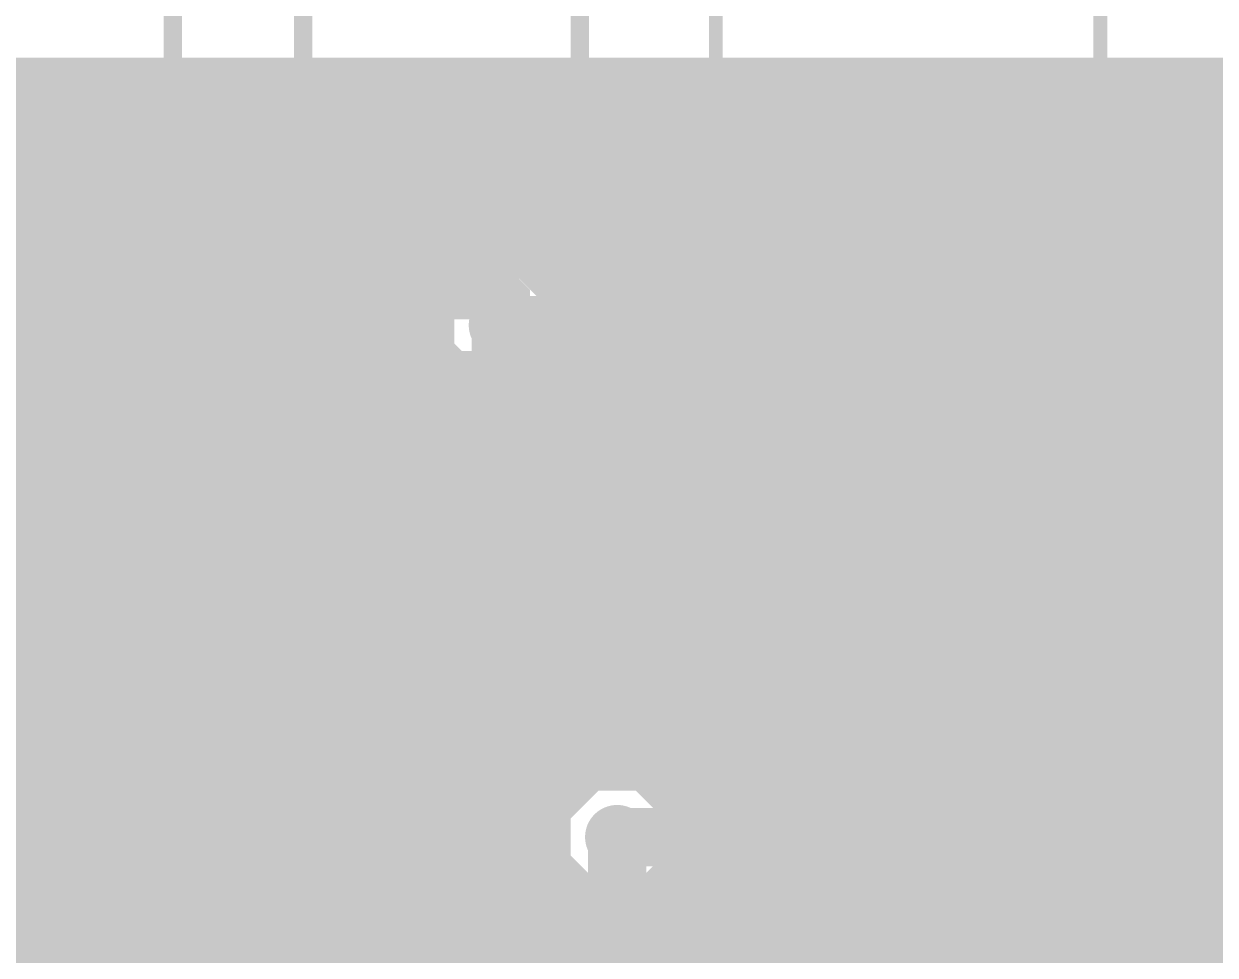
# Model space of a CAD drawing. Extents: x -5 to 208, y -5 to 206.
# Drawn here: x 30.35 to 43.36, y 156.44 to 166.61 of the extents above; entities that cross this region are included whole.
import ezdxf

# ---------------------------------------------------------------- set-up
doc = ezdxf.new("R2010")
doc.units = 0
doc.header["$MEASUREMENT"] = 0
doc.layers.get('0').update_dxf_attribs({"linetype": 'CONTINUOUS'})
for name, color, linetype in [('22-301-0_BOT', 7, 'CONTINUOUS'), ('22-301-0_DRD', 7, 'CONTINUOUS'), ('22-301-0_IN1', 1, 'CONTINUOUS'), ('22-301-0_IN2', 4, 'CONTINUOUS'), ('22-301-0_SMT', 5, 'CONTINUOUS'), ('22-301-0_SPT', 10, 'CONTINUOUS'), ('22-301-0_SST', 14, 'CONTINUOUS'), ('22-301-0_TOP', 9, 'CONTINUOUS'), ('THRUHOLE_TAP', 13, 'CONTINUOUS')]:
    doc.layers.add(name, color=color, linetype=linetype)

# ---------------------------------------------------------------- blocks, each defined once
blk = doc.blocks.new('ROUND_66')
at = {"const_width": 0.35052}
blk.add_lwpolyline([(-0.17526, 0, 1), (0.17526, 0, 1)], format="xyb", close=True, dxfattribs=at)
blk = doc.blocks.new('ROUND_68')
at = {"const_width": 0.35052}
blk.add_lwpolyline([(-0.17526, 0, 1), (0.17526, 0, 1)], format="xyb", close=True, dxfattribs=at)
blk = doc.blocks.new('RECTANGLE_6')
blk.add_solid([(0.4826, 0.4064), (0.4826, -0.4064), (-0.4826, 0.4064), (-0.4826, -0.4064)])
blk = doc.blocks.new('RECTANGLE_46')
blk.add_solid([(0.29972, 0.65024), (0.29972, -0.65024), (-0.29972, 0.65024), (-0.29972, -0.65024)])
blk = doc.blocks.new('RECTANGLE_47')
blk.add_solid([(0.44958, 0.65024), (0.44958, -0.65024), (-0.44958, 0.65024), (-0.44958, -0.65024)])
blk = doc.blocks.new('ROUND_73')
at = {"const_width": 0.10033}
blk.add_lwpolyline([(-0.050164, 0, 1), (0.050164, 0, 1)], format="xyb", close=True, dxfattribs=at)

msp = doc.modelspace()

# ---------------------------------------------------------------- linework, layer by layer
at = {"layer": '22-301-0_BOT'}
for points, const_width in [([(56.134, 166.116), (22.987, 166.116)], 0.254), ([(30.2768, 166.116), (30.2768, 160.528)], 0.254), ([(30.5054, 166.116), (30.5054, 160.528)], 0.254), ([(30.734, 166.116), (30.734, 160.528)], 0.254), ([(30.9626, 166.116), (30.9626, 160.528)], 0.254), ([(31.1912, 166.116), (31.1912, 160.528)], 0.254), ([(31.4198, 166.116), (31.4198, 160.528)], 0.254), ([(31.6484, 166.116), (31.6484, 160.528)], 0.254), ([(31.877, 166.116), (31.877, 160.528)], 0.254), ([(32.1056, 166.116), (32.1056, 160.528)], 0.254), ([(32.3342, 166.116), (32.3342, 160.528)], 0.254), ([(32.5628, 166.116), (32.5628, 160.528)], 0.254), ([(32.7914, 166.116), (32.7914, 160.528)], 0.254), ([(33.02, 166.116), (33.02, 160.528)], 0.254), ([(33.2486, 166.116), (33.2486, 160.528)], 0.254), ([(33.4772, 166.116), (33.4772, 160.528)], 0.254), ([(33.7058, 166.116), (33.7058, 160.528)], 0.254), ([(33.9344, 166.116), (33.9344, 160.528)], 0.254), ([(34.163, 166.116), (34.163, 160.528)], 0.254), ([(34.3916, 166.116), (34.3916, 160.528)], 0.254), ([(34.6202, 166.116), (34.6202, 160.528)], 0.254), ([(34.8488, 166.116), (34.8488, 163.80206)], 0.254), ([(35.0774, 166.116), (35.0774, 164.03066)], 0.254), ([(35.306, 166.116), (35.306, 164.13988)], 0.254), ([(35.5346, 166.116), (35.5346, 164.17798)], 0.254), ([(35.7632, 166.116), (35.7632, 164.15512)], 0.254), ([(35.9918, 166.116), (35.9918, 164.1475)], 0.254), ([(36.2204, 166.116), (36.2204, 164.1475)], 0.254), ([(36.449, 166.116), (36.449, 164.1475)], 0.254), ([(36.6776, 166.116), (36.6776, 164.1475)], 0.254), ([(36.9062, 166.116), (36.9062, 164.1475)], 0.254), ([(37.1348, 166.116), (37.1348, 164.1475)], 0.254), ([(37.3634, 166.116), (37.3634, 164.1475)], 0.254), ([(37.592, 166.116), (37.592, 164.1475)], 0.254), ([(37.8206, 166.116), (37.8206, 164.1475)], 0.254), ([(38.0492, 166.116), (38.0492, 164.1475)], 0.254), ([(38.2778, 166.116), (38.2778, 164.1475)], 0.254), ([(38.5064, 166.116), (38.5064, 164.1475)], 0.254), ([(38.735, 166.116), (38.735, 164.1475)], 0.254), ([(38.9636, 166.116), (38.9636, 164.1475)], 0.254), ([(39.1922, 166.116), (39.1922, 164.1475)], 0.254), ([(39.4208, 166.116), (39.4208, 164.1475)], 0.254), ([(39.6494, 166.116), (39.6494, 164.1475)], 0.254), ([(39.878, 166.116), (39.878, 164.1475)], 0.254), ([(40.1066, 166.116), (40.1066, 164.1475)], 0.254), ([(40.3352, 166.116), (40.3352, 164.1475)], 0.254), ([(40.5638, 166.116), (40.5638, 164.1475)], 0.254), ([(40.7924, 166.116), (40.7924, 164.1475)], 0.254), ([(41.021, 166.116), (41.021, 164.1475)], 0.254), ([(41.2496, 166.116), (41.2496, 164.1475)], 0.254), ([(41.4782, 166.116), (41.4782, 164.1475)], 0.254), ([(41.7068, 166.116), (41.7068, 164.1475)], 0.254), ([(41.9354, 166.116), (41.9354, 164.1475)], 0.254), ([(42.164, 166.116), (42.164, 164.1475)], 0.254), ([(42.3926, 166.116), (42.3926, 164.1475)], 0.254), ([(42.6212, 166.116), (42.6212, 164.1475)], 0.254), ([(42.8498, 166.116), (42.8498, 164.1475)], 0.254), ([(43.0784, 166.116), (43.0784, 164.1475)], 0.254), ([(43.307, 166.116), (43.307, 164.1475)], 0.254), ([(56.134, 166.0144), (22.987, 166.0144)], 0.254), ([(56.134, 165.7858), (22.987, 165.7858)], 0.254), ([(56.134, 165.5572), (22.987, 165.5572)], 0.254), ([(56.134, 165.3286), (22.987, 165.3286)], 0.254), ([(56.134, 165.1), (22.987, 165.1)], 0.254), ([(56.134, 164.8714), (22.987, 164.8714)], 0.254), ([(56.134, 164.6428), (22.987, 164.6428)], 0.254), ([(56.134, 164.4142), (22.987, 164.4142)], 0.254), ([(56.134, 164.1856), (22.987, 164.1856)], 0.254), ([(55.372, 164.1475), (35.79114, 164.1475)], 0.254), ([(34.98342, 163.957), (22.987, 163.957)], 0.254), ([(34.80308, 163.7284), (22.987, 163.7284)], 0.254), ([(34.7218, 163.4998), (22.987, 163.4998)], 0.254), ([(77.851, 161.544), (57.15, 161.544), (55.372, 163.322), (35.56, 163.322)], 0.635), ([(34.70402, 163.2712), (22.987, 163.2712)], 0.254), ([(34.74974, 163.0426), (22.987, 163.0426)], 0.254), ([(34.8488, 162.84194), (34.8488, 160.528)], 0.254), ([(34.86912, 162.814), (22.987, 162.814)], 0.254), ([(35.12058, 162.5854), (22.987, 162.5854)], 0.254), ([(35.0774, 162.61334), (35.0774, 160.528)], 0.254), ([(35.306, 162.50158), (35.306, 160.528)], 0.254), ([(35.5346, 162.46348), (35.5346, 160.528)], 0.254), ([(35.7632, 162.48888), (35.7632, 160.528)], 0.254), ([(55.0291, 162.4965), (35.79114, 162.4965)], 0.254), ([(35.9918, 162.4965), (35.9918, 160.528)], 0.254), ([(36.2204, 162.4965), (36.2204, 160.528)], 0.254), ([(36.449, 162.4965), (36.449, 160.528)], 0.254), ([(36.6776, 162.4965), (36.6776, 160.528)], 0.254), ([(36.9062, 162.4965), (36.9062, 160.528)], 0.254), ([(37.1348, 162.4965), (37.1348, 160.528)], 0.254), ([(37.3634, 162.4965), (37.3634, 160.528)], 0.254), ([(37.592, 162.4965), (37.592, 160.528)], 0.254), ([(37.8206, 162.4965), (37.8206, 160.528)], 0.254), ([(38.0492, 162.4965), (38.0492, 160.528)], 0.254), ([(38.2778, 162.4965), (38.2778, 160.528)], 0.254), ([(38.5064, 162.4965), (38.5064, 160.528)], 0.254), ([(38.735, 162.4965), (38.735, 160.528)], 0.254), ([(38.9636, 162.4965), (38.9636, 160.528)], 0.254), ([(39.1922, 162.4965), (39.1922, 160.528)], 0.254), ([(39.4208, 162.4965), (39.4208, 160.528)], 0.254), ([(39.6494, 162.4965), (39.6494, 160.528)], 0.254), ([(39.878, 162.4965), (39.878, 160.528)], 0.254), ([(40.1066, 162.4965), (40.1066, 160.528)], 0.254), ([(40.3352, 162.4965), (40.3352, 160.528)], 0.254), ([(40.5638, 162.4965), (40.5638, 160.528)], 0.254), ([(40.7924, 162.4965), (40.7924, 160.528)], 0.254), ([(41.021, 162.4965), (41.021, 160.528)], 0.254), ([(41.2496, 162.4965), (41.2496, 160.528)], 0.254), ([(41.4782, 162.4965), (41.4782, 160.528)], 0.254), ([(41.7068, 162.4965), (41.7068, 160.528)], 0.254), ([(41.9354, 162.4965), (41.9354, 160.528)], 0.254), ([(42.164, 162.4965), (42.164, 160.528)], 0.254), ([(42.3926, 162.4965), (42.3926, 160.528)], 0.254), ([(42.6212, 162.4965), (42.6212, 160.528)], 0.254), ([(42.8498, 162.4965), (42.8498, 160.528)], 0.254), ([(43.0784, 162.4965), (43.0784, 160.528)], 0.254), ([(43.307, 162.4965), (43.307, 160.528)], 0.254), ([(55.1688, 162.3568), (22.987, 162.3568)], 0.254), ([(55.3974, 162.1282), (22.987, 162.1282)], 0.254), ([(55.626, 161.8996), (22.987, 161.8996)], 0.254), ([(55.8546, 161.671), (22.987, 161.671)], 0.254), ([(56.0832, 161.4424), (22.987, 161.4424)], 0.254), ([(56.134, 161.2138), (22.987, 161.2138)], 0.254), ([(56.134, 160.9852), (22.987, 160.9852)], 0.254), ([(56.134, 160.7566), (22.987, 160.7566)], 0.254), ([(47.68342, 160.528), (22.987, 160.528)], 0.254), ([(47.68342, 160.528), (22.987, 160.528)], 0.254), ([(48.26, 159.893), (22.225, 159.893)], 0.254), ([(23.622, 159.131), (47.371, 159.131)], 0.254), ([(36.39058, 158.4706), (24.1681, 158.4706)], 0.254), ([(36.4363, 158.496), (24.19858, 158.496)], 0.254), ([(30.2768, 158.496), (30.2768, 157.226)], 0.254), ([(30.5054, 158.496), (30.5054, 157.226)], 0.254), ([(30.734, 158.496), (30.734, 157.226)], 0.254), ([(30.9626, 158.496), (30.9626, 157.226)], 0.254), ([(31.1912, 158.496), (31.1912, 157.226)], 0.254), ([(31.4198, 158.496), (31.4198, 157.226)], 0.254), ([(31.6484, 158.496), (31.6484, 157.226)], 0.254), ([(31.877, 158.496), (31.877, 157.226)], 0.254), ([(32.1056, 158.496), (32.1056, 157.226)], 0.254), ([(32.3342, 158.496), (32.3342, 157.226)], 0.254), ([(32.5628, 158.496), (32.5628, 157.226)], 0.254), ([(32.7914, 158.496), (32.7914, 157.226)], 0.254), ([(33.02, 158.496), (33.02, 157.226)], 0.254), ([(33.2486, 158.496), (33.2486, 157.226)], 0.254), ([(33.4772, 158.496), (33.4772, 157.226)], 0.254), ([(33.7058, 158.496), (33.7058, 157.226)], 0.254), ([(33.9344, 158.496), (33.9344, 157.226)], 0.254), ([(34.163, 158.496), (34.163, 157.226)], 0.254), ([(34.3916, 158.496), (34.3916, 157.226)], 0.254), ([(34.6202, 158.496), (34.6202, 157.226)], 0.254), ([(34.8488, 158.496), (34.8488, 157.226)], 0.254), ([(35.0774, 158.496), (35.0774, 157.226)], 0.254), ([(35.306, 158.496), (35.306, 157.226)], 0.254), ([(35.5346, 158.496), (35.5346, 157.226)], 0.254), ([(35.7632, 158.496), (35.7632, 157.226)], 0.254), ([(35.9918, 158.496), (35.9918, 157.91434)], 0.254), ([(36.2204, 158.496), (36.2204, 158.33598)], 0.254), ([(36.13912, 158.242), (-3.556, 158.242)], 0.254), ([(36.01974, 158.0134), (16.4211, 158.0134)], 0.254), ([(69.342, 156.972), (50.038, 156.972), (49.276, 157.734), (36.83, 157.734)], 0.635), ([(35.97402, 157.7848), (16.61668, 157.7848)], 0.254), ([(35.9918, 157.5562), (16.70812, 157.5562)], 0.254), ([(35.9918, 157.55112), (35.9918, 157.226)], 0.254), ([(15.875, 157.353), (16.637, 156.591), (48.895, 156.591), (48.9458, 156.6418), (48.9966, 156.6418)], 0.254), ([(36.07308, 157.3276), (16.79702, 157.3276)], 0.254), ([(36.13912, 157.226), (16.89862, 157.226)], 0.254)]:
    msp.add_lwpolyline(points, dxfattribs=dict(at, const_width=const_width))
at = {"layer": '22-301-0_BOT', "const_width": 0.254}
for points in [[(35.56, 164.18052, 0.4142136), (34.70148, 163.322)], [(35.79114, 164.1475, 0.0683584), (35.56, 164.17925)], [(34.70148, 163.322, 0.4142136), (35.56, 162.46348)], [(35.56, 162.46348, 0.068358), (35.79148, 162.49527)], [(36.4363, 158.496, 0.2805046), (35.97148, 157.734)], [(35.97148, 157.734, 0.1598467), (36.13833, 157.22542)]]:
    msp.add_lwpolyline(points, format="xyb", dxfattribs=at)
at = {"layer": '22-301-0_DRD', "const_width": 0.254}
for points in [[(35.306, 163.957), (34.925, 163.576)], [(35.814, 163.957), (35.306, 163.957)], [(36.195, 163.576), (35.814, 163.957)], [(34.925, 163.576), (34.925, 163.068)], [(36.195, 163.068), (36.195, 163.576)], [(34.925, 163.068), (35.306, 162.687)], [(35.814, 162.687), (36.195, 163.068)], [(42.164, 162.941), (41.783, 162.56)], [(42.164, 162.941), (41.783, 162.56)], [(42.672, 162.941), (42.164, 162.941)], [(42.672, 162.941), (42.164, 162.941)], [(43.053, 162.56), (42.672, 162.941)], [(43.053, 162.56), (42.672, 162.941)], [(35.306, 162.687), (35.814, 162.687)], [(41.783, 162.56), (41.783, 162.052)], [(41.783, 162.56), (41.783, 162.052)], [(43.053, 162.052), (43.053, 162.56)], [(43.053, 162.052), (43.053, 162.56)], [(41.783, 162.052), (42.164, 161.671)], [(41.783, 162.052), (42.164, 161.671)], [(42.672, 161.671), (43.053, 162.052)], [(42.672, 161.671), (43.053, 162.052)], [(42.164, 161.671), (42.672, 161.671)], [(42.164, 161.671), (42.672, 161.671)], [(36.576, 158.369), (36.195, 157.988)], [(37.084, 158.369), (36.576, 158.369)], [(37.465, 157.988), (37.084, 158.369)], [(30.48, 157.734), (30.099, 158.115)], [(30.48, 157.734), (30.099, 158.115)], [(34.036, 158.115), (33.655, 157.734)], [(34.036, 158.115), (33.655, 157.734)], [(34.544, 158.115), (34.036, 158.115)], [(34.544, 158.115), (34.036, 158.115)], [(34.925, 157.734), (34.544, 158.115)], [(34.925, 157.734), (34.544, 158.115)], [(36.195, 157.988), (36.195, 157.48)], [(37.465, 157.48), (37.465, 157.988)], [(30.48, 157.226), (30.48, 157.734)], [(30.48, 157.226), (30.48, 157.734)], [(33.655, 157.734), (33.655, 157.226)], [(33.655, 157.734), (33.655, 157.226)], [(34.925, 157.226), (34.925, 157.734)], [(34.925, 157.226), (34.925, 157.734)], [(36.195, 157.48), (36.576, 157.099)], [(37.084, 157.099), (37.465, 157.48)], [(30.099, 156.845), (30.48, 157.226)], [(30.099, 156.845), (30.48, 157.226)], [(33.655, 157.226), (34.036, 156.845)], [(33.655, 157.226), (34.036, 156.845)], [(34.544, 156.845), (34.925, 157.226)], [(34.544, 156.845), (34.925, 157.226)], [(36.576, 157.099), (37.084, 157.099)], [(34.036, 156.845), (34.544, 156.845)], [(34.036, 156.845), (34.544, 156.845)]]:
    msp.add_lwpolyline(points, dxfattribs=at)
at = {"layer": '22-301-0_IN1', "const_width": 0.254}
for points in [[(55.88, 165.608), (-2.54, 165.608)], [(30.3784, 165.608), (30.3784, 154.21356)], [(30.607, 165.608), (30.607, 154.21102)], [(30.8356, 165.608), (30.8356, 154.12212)], [(31.0642, 165.608), (31.0642, 153.89098)], [(31.2928, 165.608), (31.2928, 108.8898)], [(31.5214, 165.608), (31.5214, 109.1184)], [(31.75, 165.608), (31.75, 109.347)], [(31.9786, 165.608), (31.9786, 109.5756)], [(32.2072, 165.608), (32.2072, 109.8042)], [(32.4358, 165.608), (32.4358, 110.0328)], [(32.6644, 165.608), (32.6644, 155.54452)], [(32.893, 165.608), (32.893, 155.69692)], [(33.1216, 165.608), (33.1216, 155.74518)], [(33.3502, 165.608), (33.3502, 155.7147)], [(33.5788, 165.608), (33.5788, 155.59278)], [(33.8074, 165.608), (33.8074, 155.22702)], [(34.036, 165.608), (34.036, 111.633)], [(34.2646, 165.608), (34.2646, 111.8616)], [(34.4932, 165.608), (34.4932, 112.0902)], [(34.7218, 165.608), (34.7218, 112.268)], [(34.9504, 165.608), (34.9504, 163.62172)], [(35.179, 165.608), (35.179, 163.88588)], [(35.4076, 165.608), (35.4076, 163.98494)], [(35.6362, 165.608), (35.6362, 163.99764)], [(35.8648, 165.608), (35.8648, 163.92906)], [(36.0934, 165.608), (36.0934, 163.74364)], [(36.322, 165.608), (36.322, 158.18612)], [(36.5506, 165.608), (36.5506, 158.35376)], [(36.7792, 165.608), (36.7792, 158.41218)], [(37.0078, 165.608), (37.0078, 158.38932)], [(37.2364, 165.608), (37.2364, 158.27756)], [(37.465, 165.608), (37.465, 157.9753)], [(37.6936, 165.608), (37.6936, 146.04492)], [(37.9222, 165.608), (37.9222, 146.09826)], [(38.1508, 165.608), (38.1508, 146.10842)], [(38.3794, 165.608), (38.3794, 146.08048)], [(38.608, 165.608), (38.608, 146.00936)], [(38.8366, 165.608), (38.8366, 145.88744)], [(39.0652, 165.608), (39.0652, 145.6944)], [(39.2938, 165.608), (39.2938, 145.36674)], [(39.5224, 165.608), (39.5224, 145.50136)], [(39.751, 165.608), (39.751, 145.76806)], [(39.9796, 165.608), (39.9796, 145.93316)], [(40.2082, 165.608), (40.2082, 146.0373)], [(40.4368, 165.608), (40.4368, 146.09318)], [(40.6654, 165.608), (40.6654, 146.10842)], [(40.894, 165.608), (40.894, 146.08556)], [(41.1226, 165.608), (41.1226, 146.01952)], [(41.3512, 165.608), (41.3512, 145.90268)], [(41.5798, 165.608), (41.5798, 145.7198)], [(41.8084, 165.608), (41.8084, 145.415)], [(42.037, 165.608), (42.037, 145.46072)], [(42.2656, 165.608), (42.2656, 145.7452)], [(42.4942, 165.608), (42.4942, 145.92046)], [(42.7228, 165.608), (42.7228, 146.02968)], [(42.9514, 165.608), (42.9514, 146.09064)], [(43.18, 165.608), (43.18, 146.11096)], [(43.4086, 165.608), (43.4086, 146.09064)], [(55.88, 165.4048), (-2.54, 165.4048)], [(55.88, 165.1762), (-2.54, 165.1762)], [(55.88, 164.9476), (-2.54, 164.9476)], [(55.88, 164.719), (-2.54, 164.719)], [(55.88, 164.4904), (-2.54, 164.4904)], [(55.88, 164.2618), (-2.54, 164.2618)], [(55.88, 164.0332), (-2.54, 164.0332)], [(35.07994, 163.8046), (-2.54, 163.8046)], [(55.88, 163.8046), (36.03752, 163.8046)], [(34.93008, 163.576), (-2.54, 163.576)], [(55.88, 163.576), (36.18992, 163.576)], [(34.87928, 163.3474), (-2.54, 163.3474)], [(55.88, 163.3474), (36.23818, 163.3474)], [(34.90976, 163.1188), (-2.54, 163.1188)], [(55.88, 163.1188), (36.2077, 163.1188)], [(34.9504, 163.01974), (34.9504, 112.268)], [(35.03422, 162.8902), (-2.54, 162.8902)], [(55.88, 162.8902), (36.08578, 162.8902)], [(36.0934, 162.90036), (36.0934, 133.99008)], [(35.179, 162.75812), (35.179, 112.39246)], [(35.8648, 162.71494), (35.8648, 133.85292)], [(35.39744, 162.6616), (-2.54, 162.6616)], [(35.4076, 162.65906), (35.4076, 112.4712)], [(35.6362, 162.64636), (35.6362, 112.4712)], [(55.88, 162.6616), (35.72002, 162.6616)], [(55.88, 162.433), (-2.54, 162.433)], [(55.88, 162.2044), (-2.54, 162.2044)], [(55.88, 161.9758), (-2.54, 161.9758)], [(55.88, 161.7472), (-2.54, 161.7472)], [(55.88, 161.5186), (-2.54, 161.5186)], [(55.88, 161.29), (-2.54, 161.29)], [(55.88, 161.0614), (-2.54, 161.0614)], [(55.88, 160.8328), (-2.54, 160.8328)], [(55.88, 160.6042), (-2.54, 160.6042)], [(47.77994, 160.3756), (22.70252, 160.3756)], [(47.63008, 160.147), (22.85492, 160.147)], [(47.57928, 159.9184), (22.90318, 159.9184)], [(46.98238, 159.6898), (24.00808, 159.6898)], [(46.77664, 159.4612), (24.21636, 159.4612)], [(46.6979, 159.2326), (24.29256, 159.2326)], [(46.70298, 159.004), (24.29002, 159.004)], [(46.79188, 158.7754), (24.20112, 158.7754)], [(47.02302, 158.5468), (23.96998, 158.5468)], [(36.48202, 158.3182), (-2.54, 158.3182)], [(55.88, 158.3182), (37.17798, 158.3182)], [(36.25088, 158.0896), (-2.54, 158.0896)], [(55.88, 158.0896), (37.40912, 158.0896)], [(36.16198, 157.861), (16.32712, 157.861)], [(55.88, 157.861), (37.49802, 157.861)], [(36.1569, 157.6324), (16.49476, 157.6324)], [(55.88, 157.6324), (37.50056, 157.6324)], [(36.23564, 157.4038), (16.55318, 157.4038)], [(55.88, 157.4038), (37.42436, 157.4038)], [(37.465, 157.49016), (37.465, 153.7843)], [(36.322, 157.28188), (36.322, 153.99512)], [(36.44138, 157.1752), (16.53032, 157.1752)], [(36.5506, 157.11424), (36.5506, 154.16276)], [(48.57496, 157.1752), (37.21608, 157.1752)], [(37.2364, 157.1879), (37.2364, 154.08656)], [(36.7792, 157.05582), (36.7792, 154.22118)], [(37.0078, 157.07614), (37.0078, 154.19832)], [(48.38954, 156.9466), (16.41856, 156.9466)], [(48.32096, 156.718), (16.1163, 156.718)], [(48.33366, 156.4894), (-2.11836, 156.4894)]]:
    msp.add_lwpolyline(points, dxfattribs=at)
for points in [[(35.56, 164.00272, 0.4142136), (34.87928, 163.322)], [(36.24072, 163.322, 0.4142136), (35.56, 164.00272)], [(34.87928, 163.322, 0.4142136), (35.56, 162.64128)], [(35.56, 162.64128, 0.4142136), (36.24072, 163.322)], [(36.83, 158.41472, 0.4142136), (36.14928, 157.734)], [(37.51072, 157.734, 0.4142136), (36.83, 158.41472)], [(36.14928, 157.734, 0.4142136), (36.83, 157.05328)], [(36.83, 157.05328, 0.4142136), (37.51072, 157.734)]]:
    msp.add_lwpolyline(points, format="xyb", dxfattribs=at)
at = {"layer": '22-301-0_IN2', "const_width": 0.254}
for points in [[(55.88, 165.608), (-2.54, 165.608)], [(55.88, 165.5572), (-2.54, 165.5572)], [(30.3784, 165.608), (30.3784, 154.21356)], [(30.607, 165.608), (30.607, 154.21102)], [(30.8356, 165.608), (30.8356, 154.12212)], [(31.0642, 165.608), (31.0642, 153.89098)], [(31.2928, 165.608), (31.2928, 139.7762)], [(31.5214, 165.608), (31.5214, 139.7762)], [(31.75, 165.608), (31.75, 139.7762)], [(31.9786, 165.608), (31.9786, 139.7762)], [(32.2072, 165.608), (32.2072, 139.7762)], [(32.4358, 165.608), (32.4358, 139.7762)], [(32.6644, 165.608), (32.6644, 155.54452)], [(32.893, 165.608), (32.893, 155.69692)], [(33.1216, 165.608), (33.1216, 155.74518)], [(33.3502, 165.608), (33.3502, 155.7147)], [(33.5788, 165.608), (33.5788, 155.59278)], [(33.8074, 165.608), (33.8074, 155.5242)], [(34.036, 165.608), (34.036, 155.5242)], [(34.2646, 165.608), (34.2646, 155.5242)], [(34.4932, 165.608), (34.4932, 155.5242)], [(34.7218, 165.608), (34.7218, 155.5242)], [(34.9504, 165.608), (34.9504, 163.62172)], [(35.179, 165.608), (35.179, 163.88588)], [(35.4076, 165.608), (35.4076, 163.98494)], [(35.6362, 165.608), (35.6362, 163.99764)], [(35.8648, 165.608), (35.8648, 163.92906)], [(36.0934, 165.608), (36.0934, 163.74364)], [(36.322, 165.608), (36.322, 158.18612)], [(36.5506, 165.608), (36.5506, 158.35376)], [(36.7792, 165.608), (36.7792, 158.41218)], [(37.0078, 165.608), (37.0078, 158.38932)], [(37.2364, 165.608), (37.2364, 158.27756)], [(37.465, 165.608), (37.465, 157.9753)], [(37.6936, 165.608), (37.6936, 155.5242)], [(37.9222, 165.608), (37.9222, 155.5242)], [(38.1508, 165.608), (38.1508, 155.5242)], [(38.3794, 165.608), (38.3794, 155.5242)], [(38.608, 165.608), (38.608, 155.5242)], [(38.8366, 165.608), (38.8366, 155.5242)], [(39.0652, 165.608), (39.0652, 155.5242)], [(39.2938, 165.608), (39.2938, 155.5242)], [(39.5224, 165.608), (39.5224, 155.5242)], [(39.751, 165.608), (39.751, 155.5242)], [(39.9796, 165.608), (39.9796, 155.5242)], [(40.2082, 165.608), (40.2082, 155.5242)], [(40.4368, 165.608), (40.4368, 155.5242)], [(40.6654, 165.608), (40.6654, 155.5242)], [(40.894, 165.608), (40.894, 155.5242)], [(41.1226, 165.608), (41.1226, 155.5242)], [(41.3512, 165.608), (41.3512, 155.5242)], [(41.5798, 165.608), (41.5798, 155.5242)], [(41.8084, 165.608), (41.8084, 155.5242)], [(42.037, 165.608), (42.037, 155.5242)], [(42.2656, 165.608), (42.2656, 155.5242)], [(42.4942, 165.608), (42.4942, 155.5242)], [(42.7228, 165.608), (42.7228, 155.5242)], [(42.9514, 165.608), (42.9514, 155.5242)], [(43.18, 165.608), (43.18, 155.5242)], [(43.4086, 165.608), (43.4086, 155.5242)], [(55.88, 165.3286), (-2.54, 165.3286)], [(55.88, 165.1), (-2.54, 165.1)], [(55.88, 164.8714), (-2.54, 164.8714)], [(55.88, 164.6428), (-2.54, 164.6428)], [(55.88, 164.4142), (-2.54, 164.4142)], [(55.88, 164.1856), (-2.54, 164.1856)], [(35.31616, 163.957), (-2.54, 163.957)], [(55.88, 163.957), (35.8013, 163.957)], [(35.0139, 163.7284), (-2.54, 163.7284)], [(55.88, 163.7284), (36.10356, 163.7284)], [(34.90214, 163.4998), (-2.54, 163.4998)], [(55.88, 163.4998), (36.21532, 163.4998)], [(34.88182, 163.2712), (-2.54, 163.2712)], [(55.88, 163.2712), (36.23818, 163.2712)], [(34.94024, 163.0426), (-2.54, 163.0426)], [(34.9504, 163.01974), (34.9504, 155.5242)], [(55.88, 163.0426), (36.17976, 163.0426)], [(36.0934, 162.90036), (36.0934, 155.5242)], [(35.10788, 162.814), (-2.54, 162.814)], [(35.179, 162.75812), (35.179, 155.5242)], [(35.8648, 162.71494), (35.8648, 155.5242)], [(55.88, 162.814), (36.01212, 162.814)], [(55.88, 162.5854), (-2.54, 162.5854)], [(35.4076, 162.65906), (35.4076, 155.5242)], [(35.6362, 162.64636), (35.6362, 155.5242)], [(55.88, 162.3568), (-2.54, 162.3568)], [(55.88, 162.1282), (-2.54, 162.1282)], [(55.88, 161.8996), (-2.54, 161.8996)], [(55.88, 161.671), (-2.54, 161.671)], [(55.88, 161.4424), (-2.54, 161.4424)], [(55.88, 161.2138), (-2.54, 161.2138)], [(55.88, 160.9852), (-2.54, 160.9852)], [(55.88, 160.7566), (-2.54, 160.7566)], [(48.01616, 160.528), (22.4663, 160.528)], [(47.7139, 160.2994), (22.76856, 160.2994)], [(47.60214, 160.0708), (22.88032, 160.0708)], [(47.58182, 159.8422), (22.90318, 159.8422)], [(46.89094, 159.6136), (24.09952, 159.6136)], [(46.74108, 159.385), (24.25192, 159.385)], [(46.69028, 159.1564), (24.30018, 159.1564)], [(46.72076, 158.9278), (24.2697, 158.9278)], [(46.84522, 158.6992), (24.14778, 158.6992)], [(47.20844, 158.4706), (23.78202, 158.4706)], [(36.37788, 158.242), (-2.54, 158.242)], [(55.88, 158.242), (37.28212, 158.242)], [(36.21024, 158.0134), (16.03502, 158.0134)], [(55.88, 158.0134), (37.44976, 158.0134)], [(36.15182, 157.7848), (16.40078, 157.7848)], [(55.88, 157.7848), (37.50818, 157.7848)], [(36.17214, 157.5562), (16.5227, 157.5562)], [(55.88, 157.5562), (37.48532, 157.5562)], [(37.465, 157.49016), (37.465, 155.5242)], [(36.2839, 157.3276), (16.55318, 157.3276)], [(36.322, 157.28188), (36.322, 155.5242)], [(55.88, 157.3276), (37.37356, 157.3276)], [(36.5506, 157.11424), (36.5506, 155.5242)], [(37.2364, 157.1879), (37.2364, 155.5242)], [(36.58616, 157.099), (16.50492, 157.099)], [(36.7792, 157.05582), (36.7792, 155.5242)], [(37.0078, 157.07614), (37.0078, 155.5242)], [(48.49368, 157.099), (37.0713, 157.099)], [(48.35652, 156.8704), (16.35252, 156.8704)], [(48.31588, 156.6418), (-2.54, 156.6418)], [(48.35652, 156.4132), (-2.03708, 156.4132)]]:
    msp.add_lwpolyline(points, dxfattribs=at)
for points in [[(35.56, 164.00272, 0.4142136), (34.87928, 163.322)], [(36.24072, 163.322, 0.4142136), (35.56, 164.00272)], [(34.87928, 163.322, 0.4142136), (35.56, 162.64128)], [(35.56, 162.64128, 0.4142136), (36.24072, 163.322)], [(36.83, 158.41472, 0.4142136), (36.14928, 157.734)], [(37.51072, 157.734, 0.4142136), (36.83, 158.41472)], [(36.14928, 157.734, 0.4142136), (36.83, 157.05328)], [(36.83, 157.05328, 0.4142136), (37.51072, 157.734)]]:
    msp.add_lwpolyline(points, format="xyb", dxfattribs=at)
at = {"layer": '22-301-0_SST'}
for points, const_width in [([(31.9786, 166.751), (31.9786, 162.941), (28.956, 162.941), (28.956, 167.2844), (31.4452, 167.2844), (31.9786, 166.751)], 0.20066), ([(36.4236, 166.751), (36.4236, 162.941), (33.401, 162.941), (33.401, 167.2844), (35.8902, 167.2844), (36.4236, 166.751)], 0.20066), ([(38.10254, 163.39566), (38.20414, 163.29406), (42.10304, 163.29406), (42.10304, 166.89832), (37.90696, 166.89832), (37.90696, 163.6014), (38.10254, 163.39566)], 0.1524), ([(38.30066, 164.49548), (38.30066, 164.1729)], 0.1524), ([(38.43782, 164.5031), (38.43782, 164.16528)], 0.1524), ([(38.54958, 164.39388), (38.20922, 164.39388)], 0.1524), ([(38.54196, 164.25672), (38.21684, 164.25672)], 0.1524), ([(42.00398, 163.90112), (37.90696, 163.90112)], 0.1524), ([(41.36644, 160.57626), (40.52062, 160.57626), (40.35044, 160.63722), (40.35044, 160.99282), (40.52062, 161.05124), (41.36644, 161.05124)], 0.1524), ([(29.0195, 160.8455), (29.0195, 157.9245), (30.6578, 157.9245), (30.6578, 160.8455), (29.0195, 160.8455)], 0.1524), ([(32.37738, 160.42894), (31.53156, 160.42894), (31.36138, 160.48736), (31.36138, 160.84296), (31.53156, 160.90138), (32.37738, 160.90138)], 0.1524), ([(33.4645, 160.8455), (33.4645, 157.9245), (35.1028, 157.9245), (35.1028, 160.8455), (33.4645, 160.8455)], 0.1524), ([(39.5605, 157.9245), (39.5605, 160.8455), (37.9222, 160.8455), (37.9222, 157.9245), (39.5605, 157.9245)], 0.1524), ([(36.56838, 160.17494), (35.72256, 160.17494), (35.55238, 160.23336), (35.55238, 160.58896), (35.72256, 160.64738), (36.56838, 160.64738)], 0.1524), ([(40.85844, 160.15462), (40.85844, 159.79902), (40.68826, 159.73806), (40.52062, 159.73806), (40.35044, 159.79902), (40.35044, 160.15462), (40.52062, 160.21304), (40.68826, 160.21304), (41.36644, 159.97682)], 0.1524), ([(31.6992, 159.59074), (31.6992, 160.06318), (32.37738, 159.82696), (32.37738, 159.70758), (31.36138, 159.70758)], 0.1524), ([(35.55238, 159.45358), (35.55238, 159.69234)], 0.1524), ([(35.55238, 159.57296), (36.56838, 159.57296), (36.3982, 159.69234)], 0.1524), ([(35.55238, 158.73476), (35.55238, 158.97098)], 0.1524), ([(35.55238, 158.85414), (36.56838, 158.85414), (36.3982, 158.97098)], 0.1524), ([(34.4424, 157.53334), (34.4424, 157.17774), (34.61258, 157.05836), (34.78276, 157.05836), (34.9504, 157.17774), (34.9504, 157.53334), (33.9344, 157.53334)], 0.1524), ([(38.79342, 157.30728), (38.79342, 156.95168), (38.96106, 156.8323), (39.13124, 156.8323), (39.30142, 156.95168), (39.30142, 157.30728), (38.28542, 157.30728)], 0.1524), ([(34.4424, 157.23616), (33.9344, 157.05836)], 0.1524), ([(38.79342, 157.0101), (38.28542, 156.8323)], 0.1524), ([(33.9344, 156.22016), (33.9344, 156.69514), (34.61258, 156.22016), (34.78276, 156.22016), (34.9504, 156.28112), (34.9504, 156.63672), (34.78276, 156.69514)], 0.1524)]:
    msp.add_lwpolyline(points, dxfattribs=dict(at, const_width=const_width))
at = {"layer": '22-301-0_SST', "const_width": 0.1524}
for points in [[(38.3794, 164.51326, 0.4142136), (38.2016, 164.33546)], [(38.55974, 164.33546, 0.4142136), (38.3794, 164.5158)], [(38.19906, 164.33546, 0.4142136), (38.3794, 164.15512)], [(38.3794, 164.15512, 0.4142136), (38.55974, 164.33546)]]:
    msp.add_lwpolyline(points, format="xyb", dxfattribs=at)
at = {"layer": '22-301-0_TOP'}
for points, const_width in [([(26.67, 161.9504), (26.67, 163.703), (31.115, 163.703), (31.115, 161.9504)], 0.635), ([(35.56, 161.9504), (35.56, 163.322), (35.56, 163.576), (35.433, 163.703), (31.115, 163.703), (31.115, 161.9504)], 0.635), ([(35.56, 163.322), (35.56, 161.9504)], 0.635), ([(38.735, 162.30092), (38.735, 160.0962)], 0.635), ([(42.418, 162.306), (42.41292, 162.30092), (41.275, 162.30092)], 0.635), ([(41.275, 162.30092), (42.41292, 162.30092), (42.418, 162.306)], 0.635), ([(34.29, 161.9504), (34.29, 160.0962)], 0.635), ([(35.56, 161.9504), (35.56, 147.32), (38.1, 144.78)], 0.635), ([(34.29, 160.0962), (34.1122, 160.0962), (33.147, 159.131), (33.147, 155.067)], 0.254), ([(33.1343, 159.766), (30.6578, 159.766)], 0.254), ([(30.6578, 159.766), (30.6578, 159.4104)], 0.254), ([(30.7594, 159.766), (30.7594, 154.16276)], 0.254), ([(30.988, 159.766), (30.988, 153.99512)], 0.254), ([(31.2166, 159.766), (31.2166, 135.8392)], 0.254), ([(31.4452, 159.766), (31.4452, 135.8392)], 0.254), ([(31.6738, 159.766), (31.6738, 135.8392)], 0.254), ([(31.9024, 159.766), (31.9024, 135.8392)], 0.254), ([(32.131, 159.766), (32.131, 135.8392)], 0.254), ([(32.3596, 159.766), (32.3596, 135.8392)], 0.254), ([(32.5882, 159.766), (32.5882, 155.45308)], 0.254), ([(32.8168, 159.766), (32.8168, 159.44596)], 0.254), ([(33.1343, 159.766), (32.82696, 159.45866)], 0.254), ([(33.0454, 159.766), (33.0454, 159.67456)], 0.254), ([(37.9222, 159.766), (36.2077, 159.766)], 0.254), ([(36.2077, 159.766), (36.2077, 158.00832)], 0.254), ([(36.2458, 159.766), (36.2458, 158.08198)], 0.254), ([(36.4744, 159.766), (36.4744, 158.31312)], 0.254), ([(36.703, 159.766), (36.703, 158.40202)], 0.254), ([(36.9316, 159.766), (36.9316, 158.40456)], 0.254), ([(37.1602, 159.766), (37.1602, 158.32836)], 0.254), ([(37.3888, 159.766), (37.3888, 158.12008)], 0.254), ([(37.6174, 159.766), (37.6174, 146.177)], 0.254), ([(37.846, 159.766), (37.846, 146.08556)], 0.254), ([(37.9222, 159.766), (37.9222, 159.4104)], 0.254), ([(33.0581, 159.6898), (30.6578, 159.6898)], 0.254), ([(37.9222, 159.6898), (36.2077, 159.6898)], 0.254), ([(32.8295, 159.4612), (30.6578, 159.4612)], 0.254), ([(37.9222, 159.4612), (36.2077, 159.4612)], 0.254), ([(30.6578, 159.4104), (30.6578, 159.3596)], 0.254), ([(30.6578, 159.3596), (30.6578, 157.9372)], 0.254), ([(37.9222, 159.4104), (37.9222, 159.3596)], 0.254), ([(37.9222, 159.3596), (37.9222, 157.9372)], 0.254), ([(32.69996, 159.2326), (30.6578, 159.2326)], 0.254), ([(37.9222, 159.2326), (36.2077, 159.2326)], 0.254), ([(32.6898, 159.131), (32.6898, 155.56992)], 0.254), ([(32.6898, 159.004), (30.6578, 159.004)], 0.254), ([(37.9222, 159.004), (36.2077, 159.004)], 0.254), ([(34.29, 157.48), (34.29, 158.6738)], 0.635), ([(34.29, 157.48), (34.29, 158.6738)], 0.635), ([(30.6578, 158.6738), (29.845, 158.6738)], 0.254), ([(32.6898, 158.7754), (30.6578, 158.7754)], 0.254), ([(34.29, 157.9372), (34.29, 158.6738)], 0.254), ([(37.9222, 158.7754), (36.2077, 158.7754)], 0.254), ([(38.735, 158.6738), (45.593, 151.8158), (45.593, 147.574), (61.468, 131.699), (61.468, 130.429), (64.23152, 127.66548), (64.23152, 121.92)], 0.254), ([(32.6898, 158.5468), (30.6578, 158.5468)], 0.254), ([(37.9222, 158.5468), (36.2077, 158.5468)], 0.254), ([(32.6898, 158.3182), (30.6578, 158.3182)], 0.254), ([(36.48202, 158.3182), (36.2077, 158.3182)], 0.254), ([(37.9222, 158.3182), (37.17798, 158.3182)], 0.254), ([(32.6898, 158.0896), (30.6578, 158.0896)], 0.254), ([(36.25088, 158.0896), (36.2077, 158.0896)], 0.254), ([(37.9222, 158.0896), (37.40912, 158.0896)], 0.254), ([(30.6578, 157.9372), (29.1592, 157.9372)], 0.254), ([(30.3022, 157.9372), (30.3022, 154.19832)], 0.254), ([(30.5308, 157.9372), (30.5308, 154.22118)], 0.254), ([(34.9123, 157.9372), (33.6042, 157.9372)], 0.254), ([(33.6042, 157.9372), (33.6042, 155.56992)], 0.254), ([(33.7312, 157.9372), (33.7312, 155.41498)], 0.254), ([(33.9598, 157.9372), (33.9598, 135.8392)], 0.254), ([(34.1884, 157.9372), (34.1884, 135.8392)], 0.254), ([(34.417, 157.9372), (34.417, 135.8392)], 0.254), ([(34.6456, 157.9372), (34.6456, 135.8392)], 0.254), ([(34.8742, 157.9372), (34.8742, 135.8392)], 0.254), ([(34.9123, 157.9372), (34.9123, 147.32)], 0.254), ([(36.83, 157.734), (36.83, 153.543)], 0.635), ([(38.8239, 157.9372), (37.9222, 157.9372)], 0.254), ([(38.0746, 157.9372), (38.0746, 146.10842)], 0.254), ([(38.3032, 157.9372), (38.3032, 146.09318)], 0.254), ([(38.5318, 157.9372), (38.5318, 146.0373)], 0.254), ([(38.7604, 157.9372), (38.7604, 145.93316)], 0.254), ([(38.8239, 157.9372), (45.1358, 151.6253)], 0.254), ([(32.6898, 157.861), (29.1592, 157.861)], 0.254), ([(34.9123, 157.861), (33.6042, 157.861)], 0.254), ([(38.9001, 157.861), (37.49802, 157.861)], 0.254), ([(38.989, 157.7721), (38.989, 145.76806)], 0.254), ([(32.6898, 157.6324), (29.1592, 157.6324)], 0.254), ([(34.9123, 157.6324), (33.6042, 157.6324)], 0.254), ([(39.1287, 157.6324), (37.50056, 157.6324)], 0.254), ([(37.4777, 157.52572), (37.4777, 153.74874)], 0.254), ([(39.2176, 157.5435), (39.2176, 145.50136)], 0.254), ([(32.6898, 157.4038), (29.1592, 157.4038)], 0.254), ([(34.9123, 157.4038), (33.6042, 157.4038)], 0.254), ([(39.3573, 157.4038), (37.4777, 157.4038)], 0.254), ([(39.4462, 157.3149), (39.4462, 145.36674)], 0.254), ([(32.6898, 157.1752), (29.1592, 157.1752)], 0.254), ([(34.9123, 157.1752), (33.6042, 157.1752)], 0.254), ([(39.5859, 157.1752), (37.4777, 157.1752)], 0.254), ([(39.6748, 157.0863), (39.6748, 145.6944)], 0.254), ([(32.6898, 156.9466), (29.1592, 156.9466)], 0.254), ([(34.9123, 156.9466), (33.6042, 156.9466)], 0.254), ([(39.8145, 156.9466), (37.4777, 156.9466)], 0.254), ([(39.9034, 156.8577), (39.9034, 145.88744)], 0.254), ([(32.6898, 156.718), (29.1592, 156.718)], 0.254), ([(34.9123, 156.718), (33.6042, 156.718)], 0.254), ([(40.0431, 156.718), (37.4777, 156.718)], 0.254), ([(40.132, 156.6291), (40.132, 146.00936)], 0.254), ([(32.6898, 156.4894), (29.1592, 156.4894)], 0.254), ([(34.9123, 156.4894), (33.6042, 156.4894)], 0.254), ([(40.2717, 156.4894), (37.4777, 156.4894)], 0.254), ([(40.3606, 156.4005), (40.3606, 146.08048)], 0.254)]:
    msp.add_lwpolyline(points, dxfattribs=dict(at, const_width=const_width))
at = {"layer": '22-301-0_TOP', "const_width": 0.254}
for points in [[(32.82442, 159.45358, 0.1989124), (32.6908, 159.131)], [(32.82442, 159.45358, 0.1989124), (32.6908, 159.131)], [(36.83, 158.41472, 0.2972177), (36.2077, 158.00832)], [(37.51072, 157.734, 0.4142136), (36.83, 158.41472)], [(37.4777, 157.52572, 0.0779385), (37.51036, 157.734)]]:
    msp.add_lwpolyline(points, format="xyb", dxfattribs=at)

# ---------------------------------------------------------------- block references
at = {"layer": '22-301-0_BOT'}
for p in [(35.56, 163.322), (42.418, 162.306), (36.83, 157.734), (34.29, 157.48)]:
    msp.add_blockref('ROUND_66', p, dxfattribs=at)
at = {"layer": '22-301-0_IN1'}
for name, p in [('ROUND_66', (35.56, 163.322)), ('ROUND_66', (42.418, 162.306)), ('ROUND_68', (36.83, 157.734)), ('ROUND_66', (34.29, 157.48))]:
    msp.add_blockref(name, p, dxfattribs=at)
at = {"layer": '22-301-0_IN2'}
for p in [(35.56, 163.322), (42.418, 162.306), (36.83, 157.734), (34.29, 157.48)]:
    msp.add_blockref('ROUND_68', p, dxfattribs=at)
at = {"layer": '22-301-0_SMT'}
for name, p in [('RECTANGLE_46', (38.735, 162.30092)), ('RECTANGLE_46', (41.275, 162.30092)), ('RECTANGLE_47', (31.115, 161.9504)), ('RECTANGLE_47', (34.29, 161.9504)), ('RECTANGLE_47', (35.56, 161.9504)), ('RECTANGLE_6', (34.29, 160.0962)), ('RECTANGLE_6', (38.735, 160.0962)), ('RECTANGLE_6', (34.29, 158.6738)), ('RECTANGLE_6', (38.735, 158.6738))]:
    msp.add_blockref(name, p, dxfattribs=at)
at = {"layer": '22-301-0_SPT'}
for name, p in [('RECTANGLE_46', (38.735, 162.30092)), ('RECTANGLE_46', (41.275, 162.30092)), ('RECTANGLE_47', (31.115, 161.9504)), ('RECTANGLE_47', (34.29, 161.9504)), ('RECTANGLE_47', (35.56, 161.9504)), ('RECTANGLE_6', (34.29, 160.0962)), ('RECTANGLE_6', (38.735, 160.0962)), ('RECTANGLE_6', (34.29, 158.6738)), ('RECTANGLE_6', (38.735, 158.6738))]:
    msp.add_blockref(name, p, dxfattribs=at)
at = {"layer": '22-301-0_TOP'}
for name, p in [('ROUND_66', (35.56, 163.322)), ('RECTANGLE_46', (38.735, 162.30092)), ('RECTANGLE_46', (41.275, 162.30092)), ('RECTANGLE_47', (31.115, 161.9504)), ('RECTANGLE_47', (34.29, 161.9504)), ('RECTANGLE_47', (35.56, 161.9504)), ('ROUND_66', (42.418, 162.306)), ('RECTANGLE_6', (34.29, 160.0962)), ('RECTANGLE_6', (38.735, 160.0962)), ('RECTANGLE_6', (34.29, 158.6738)), ('RECTANGLE_6', (38.735, 158.6738)), ('ROUND_66', (36.83, 157.734)), ('ROUND_66', (34.29, 157.48))]:
    msp.add_blockref(name, p, dxfattribs=at)
at = {"layer": 'THRUHOLE_TAP'}
for p in [(35.56, 163.322), (42.418, 162.306), (36.83, 157.734), (34.29, 157.48)]:
    msp.add_blockref('ROUND_73', p, dxfattribs=at)

doc.saveas('drawing.dxf')
